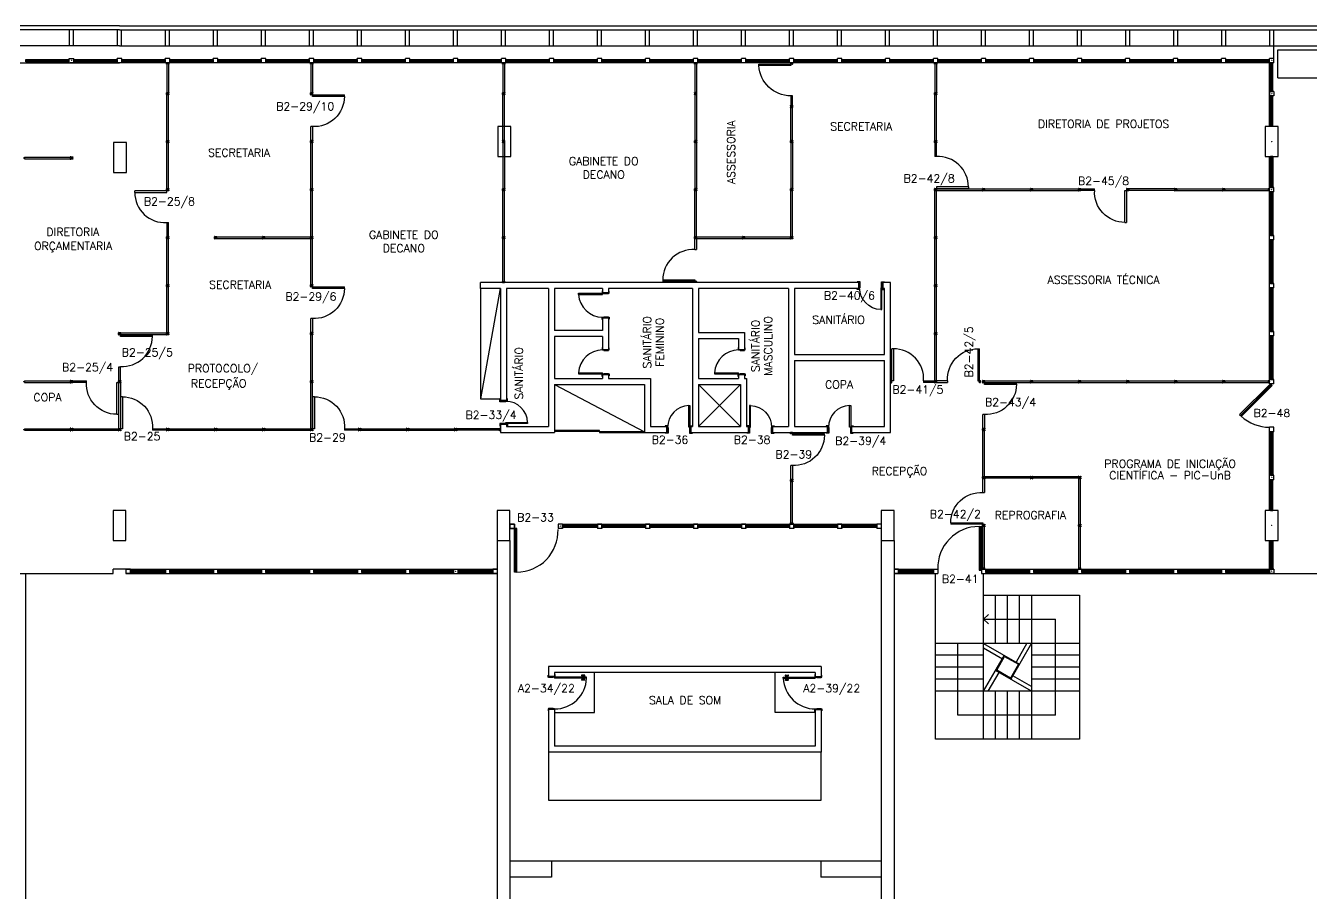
# Model space of a CAD drawing. Extents: x 720.6 to 807.7, y 14 to 59.2.
# Drawn here: x 759.08 to 791.22, y 36.4 to 58.1 of the extents above; entities that cross this region are included whole.
import ezdxf
from ezdxf.enums import TextEntityAlignment as Align

# ---------------------------------------------------------------- set-up
doc = ezdxf.new("R2010")
doc.units = 0
doc.header["$MEASUREMENT"] = 0
doc.layers.get('0').update_dxf_attribs({"linetype": 'CONTINUOUS'})
for name, color, linetype in [('1', 1, 'CONTINUOUS'), ('ALVENARIA', 2, 'CONTINUOUS'), ('DIV', 2, 'CONTINUOUS'), ('ESQUADRIA', 1, 'CONTINUOUS'), ('PILAR', 2, 'CONTINUOUS'), ('PISO', 1, 'CONTINUOUS'), ('PORTA', 2, 'CONTINUOUS'), ('TEXTO', 2, 'CONTINUOUS'), ('TEXTO-ENDEREÇO', 2, 'CONTINUOUS')]:
    doc.layers.add(name, color=color, linetype=linetype)
doc.layers.get('0').off()
doc.layers.get('0').freeze()
doc.styles.add('UNB-100', font='simplex.shx', dxfattribs={"height": 0.2})
doc.styles.add('UNB-100-1', font='simplex.shx', dxfattribs={"height": 0.2})

# ---------------------------------------------------------------- blocks, each defined once
blk = doc.blocks.new('ESQ')
for p, q in [((0.055, 0.03), (1.145, 0.03)), ((0.055, 0.03), (0.055, -0.03)), ((1.145, 0.03), (1.145, -0.03)), ((0.055, -0.002), (1.145, -0.002)), ((0.055, -0.03), (1.145, -0.03))]:
    blk.add_line(p, q)
blk = doc.blocks.new('DIVI12')
for p, q in [((-0.004, 0), (0.004, 0)), ((0, 0.004), (0, -0.004)), ((0.025, 0.02), (0.025, -0.02)), ((0.025, 0.02), (1.175, 0.02)), ((1.175, 0.02), (1.175, -0.02)), ((1.204, 0), (1.196, 0)), ((1.2, 0.004), (1.2, -0.004)), ((0.025, -0.02), (1.175, -0.02))]:
    blk.add_line(p, q)
blk = doc.blocks.new('ESQMT')
for p, q in [((-0.055, 0.055), (-0.055, -0.055)), ((0.055, 0.055), (-0.055, 0.055)), ((0.055, 0.055), (0.055, -0.055)), ((0.055, -0.055), (-0.055, -0.055))]:
    blk.add_line(p, q)
blk = doc.blocks.new('MONT')
for p, q in [((-0.03, 0.03), (-0.03, 0.02)), ((-0.02, 0.03), (-0.03, 0.03)), ((-0.03, 0.02), (-0.025, 0.02)), ((-0.025, -0.02), (-0.025, 0.02)), ((-0.02, 0.025), (-0.02, 0.03)), ((-0.02, 0.025), (0.02, 0.025)), ((0.02, 0.02), (-0.02, 0.02)), ((-0.02, 0.02), (-0.02, -0.02)), ((-0.004, 0), (0.004, 0)), ((0, 0.004), (0, -0.004)), ((0.02, 0.03), (0.02, 0.025)), ((0.02, 0.03), (0.03, 0.03)), ((0.02, -0.02), (0.02, 0.02)), ((0.025, 0.02), (0.025, -0.02)), ((0.025, 0.02), (0.03, 0.02)), ((0.03, 0.03), (0.03, 0.02)), ((-0.025, -0.02), (-0.03, -0.02)), ((-0.03, -0.02), (-0.03, -0.03)), ((-0.03, -0.03), (-0.02, -0.03)), ((-0.02, -0.02), (0.02, -0.02)), ((0.02, -0.025), (-0.02, -0.025)), ((-0.02, -0.03), (-0.02, -0.025)), ((0.02, -0.03), (0.02, -0.025)), ((0.03, -0.03), (0.02, -0.03)), ((0.025, -0.02), (0.03, -0.02)), ((0.03, -0.02), (0.03, -0.03))]:
    blk.add_line(p, q)
blk = doc.blocks.new('PRTD6')
for p, q in [((-0.02, 0.57), (-0.02, 0.64)), ((0, 0.64), (-0.02, 0.64)), ((0.129, 0.57), (-0.02, 0.57)), ((0.15, 0.6), (0, 0.6)), ((0.15, 0.6), (0, 0.6)), ((0.15, 0.6), (0, 0.6)), ((0.17, 0.58), (0.129, 0.58)), ((0.129, 0.57), (0.129, 0.58)), ((0.17, 0.64), (0.15, 0.64)), ((0.17, 0.58), (0.17, 0.64)), ((-0.02, 0.03), (-0.02, -0.04)), ((0.129, 0.03), (-0.02, 0.03)), ((0.15, 0), (0, 0)), ((0.15, 0), (0, 0)), ((0.129, 0.03), (0.129, 0.02)), ((0.17, 0.02), (0.129, 0.02)), ((0.133, 0.053), (0.675, 0.053)), ((0.133, 0.023), (0.133, 0.053)), ((0.675, 0.023), (0.133, 0.023)), ((0.17, 0.02), (0.17, -0.04)), ((0, -0.04), (-0.02, -0.04)), ((0.17, -0.04), (0.15, -0.04))]:
    blk.add_line(p, q)
at = {"linetype": 'Continuous'}
blk.add_line((0.675, 0.053), (0.675, 0.023), dxfattribs=at)
blk.add_arc((0.133, 0.038), 0.542, 1.5858, 90.4381, dxfattribs=at)
blk = doc.blocks.new('IMONT')
for p, q in [((0, 0.025), (0.02, 0.025)), ((0, 0.025), (0, -0.025)), ((0.02, 0.02), (0.005, 0.02)), ((0.005, 0.02), (0.005, -0.02)), ((0.02, 0.03), (0.02, 0.025)), ((0.02, 0.03), (0.03, 0.03)), ((0.02, -0.02), (0.02, 0.02)), ((0.025, 0.02), (0.025, -0.02)), ((0.025, 0.02), (0.03, 0.02)), ((0.03, 0.03), (0.03, 0.02)), ((0.02, -0.025), (0, -0.025)), ((0.005, -0.02), (0.02, -0.02)), ((0.02, -0.03), (0.02, -0.025)), ((0.03, -0.03), (0.02, -0.03)), ((0.025, -0.02), (0.03, -0.02)), ((0.03, -0.02), (0.03, -0.03))]:
    blk.add_line(p, q)
blk = doc.blocks.new('DIVALV')
for p, q in [((-1.129, 0), (-1.121, 0)), ((-1.125, 0.004), (-1.125, -0.004)), ((-1.1, 0.02), (-1.01, 0.02)), ((-1.1, 0.02), (-1.1, -0.02)), ((-1.1, 0.02), (-1.095, 0.02)), ((-1.015, 0.02), (-0.025, 0.02)), ((-0.025, 0.02), (-0.025, -0.02)), ((0.004, 0), (-0.004, 0)), ((0, 0.004), (0, -0.004)), ((-1.1, -0.02), (-1.01, -0.02)), ((-1.1, -0.02), (-1.095, -0.02)), ((-1.015, -0.02), (-0.025, -0.02))]:
    blk.add_line(p, q)
at = {"linetype": 'Continuous'}
blk.add_blockref('IMONT', (-1.125, 0), dxfattribs=at)
blk = doc.blocks.new('PDDIV12')
for p, q in [((-0.07, 0.82), (-0.07, 0.02)), ((-0.07, 0.82), (-0.03, 0.82)), ((-0.03, 0.02), (-0.03, 0.82)), ((-1.2, 0), (-1.21, 0)), ((-1.2, 0.01), (-1.2, -0.01)), ((-1.19, 0), (-1.2, 0)), ((-1.175, 0.02), (-1.175, -0.02)), ((-0.825, 0.02), (-1.175, 0.02)), ((-0.825, 0.02), (-0.825, -0.02)), ((-0.07, 0.02), (-0.03, 0.02)), ((-0.01, 0), (0.01, 0)), ((0, -0.01), (0, 0.01)), ((-1.175, -0.02), (-0.825, -0.02))]:
    blk.add_line(p, q)
blk.add_arc((-0.071, 0.065), 0.755, 89.8981, 183.4171)
blk = doc.blocks.new('PEDIV12')
at = {"linetype": 'Continuous', "xscale": -1}
blk.add_blockref('PDDIV12', (0, 0), dxfattribs=at)
blk = doc.blocks.new('DIVPSP')
at = {"linetype": 'Continuous'}
for p, q in [((-0.02, 0.741), (-0.02, 0.025)), ((0.02, 0.741), (0.02, 0.025)), ((-0.02, 0.025), (0.02, 0.025))]:
    blk.add_line(p, q, dxfattribs=at)
at = {"linetype": 'Continuous', "rotation": 270}
blk.add_blockref('IMONT', (0, 0.771), dxfattribs=at)
blk = doc.blocks.new('PAESQ')
for p, q in [((-1.055, 0.82), (-1.095, 0.82)), ((-1.095, 0.02), (-1.095, 0.82)), ((-1.055, 0.82), (-1.055, 0.02)), ((-1.055, 0.02), (-1.095, 0.02)), ((-0.3, 0.02), (-0.025, 0.02)), ((-0.3, 0.02), (-0.3, -0.02)), ((-0.025, 0.02), (-0.025, -0.02)), ((-0.01, 0), (0, 0)), ((0, 0.01), (0, -0.01)), ((0, 0), (0.01, 0)), ((-0.025, -0.02), (-0.3, -0.02))]:
    blk.add_line(p, q)
blk.add_arc((-1.054, 0.065), 0.755, 356.5829, 90.1019)
at = {"linetype": 'Continuous', "xscale": -1, "rotation": 180}
blk.add_blockref('IMONT', (-1.125, 0), dxfattribs=at)
blk = doc.blocks.new('ESQPILAR')
for p, q in [((-0.004, 0), (0.004, 0)), ((0, 0.004), (0, -0.004)), ((0.375, 0.03), (1.145, 0.03)), ((0.375, -0.03), (0.375, 0.03)), ((0.375, 0.01), (1.145, 0.01)), ((1.145, 0.03), (1.145, -0.03)), ((1.204, 0), (1.196, 0)), ((1.2, 0.004), (1.2, -0.004)), ((0.375, -0.01), (1.145, -0.01)), ((0.375, -0.03), (1.145, -0.03))]:
    blk.add_line(p, q)
blk = doc.blocks.new('DIVPIF')
for p, q in [((0.004, 0), (-0.004, 0)), ((0, 0.004), (0, -0.004)), ((-0.02, -1.065), (-0.02, -0.025)), ((0.02, -0.025), (-0.02, -0.025)), ((0.02, -0.025), (-0.02, -0.025)), ((0.02, -1.065), (0.02, -0.025)), ((0.02, -1.065), (-0.02, -1.065)), ((0.004, -1.09), (-0.004, -1.09)), ((0, -1.094), (0, -1.086))]:
    blk.add_line(p, q)
at = {"linetype": 'Continuous', "xscale": -1, "rotation": 270}
blk.add_blockref('IMONT', (0, -1.09), dxfattribs=at)
blk = doc.blocks.new('ESQDIV')
for p, q in [((-1.149, 0), (-1.141, 0)), ((-1.145, -0.004), (-1.145, 0.004)), ((-0.025, 0.02), (-1.12, 0.02)), ((-1.12, -0.02), (-1.12, 0.02)), ((-0.025, -0.02), (-0.025, 0.02)), ((0.004, 0), (-0.004, 0)), ((0, -0.004), (0, 0.004)), ((-0.025, -0.02), (-1.12, -0.02))]:
    blk.add_line(p, q)
at = {"linetype": 'Continuous'}
blk.add_blockref('IMONT', (-1.145, 0), dxfattribs=at)
blk = doc.blocks.new('PEESQ')
at = {"linetype": 'Continuous'}
for p, q in [((-0.02, 1.12), (0.02, 1.12)), ((-0.02, 0.88), (-0.02, 1.12)), ((0.02, 1.12), (0.02, 0.88)), ((0.02, 0.88), (-0.02, 0.88)), ((-0.82, 0.125), (-0.82, 0.085)), ((-0.02, 0.125), (-0.82, 0.125)), ((-0.82, 0.085), (-0.02, 0.085)), ((-0.02, 0.085), (-0.02, 0.125)), ((-0.01, 0.055), (0.01, 0.055)), ((0, 0.045), (0, 0.065))]:
    blk.add_line(p, q, dxfattribs=at)
blk.add_arc((-0.021, 0.08), 0.8, 89.9093, 176.7755, dxfattribs=at)
at = {"linetype": 'Continuous', "rotation": 90}
blk.add_blockref('IMONT', (0, 0.055), dxfattribs=at)

msp = doc.modelspace()

# ---------------------------------------------------------------- linework, layer by layer
at = {"layer": '1', "linetype": 'Continuous'}
for p, q in [((770.451, 51.525), (770.451, 48.764)), ((770.458, 48.764), (770.951, 51.525)), ((772.301, 49.125), (774.551, 47.945)), ((775.901, 49.125), (776.951, 48.075)), ((775.901, 48.075), (776.951, 49.125)), ((770.451, 48.764), (770.951, 48.764)), ((752.986, 44.4), (759.086, 44.4))]:
    msp.add_line(p, q, dxfattribs=at)
at = {"layer": 'ALVENARIA', "linetype": 'Continuous'}
for p, q in [((770.451, 51.525), (770.451, 51.675)), ((770.951, 51.675), (770.451, 51.675)), ((770.951, 51.525), (770.451, 51.525)), ((771.749, 51.675), (770.951, 51.675)), ((770.951, 51.525), (770.951, 48.724)), ((771.101, 51.525), (771.101, 48.724)), ((771.749, 51.525), (771.101, 51.525)), ((779.906, 51.675), (771.749, 51.675)), ((772.151, 51.525), (771.749, 51.525)), ((772.151, 51.525), (772.151, 48.075)), ((773.501, 51.525), (772.301, 51.525)), ((772.301, 51.525), (772.301, 50.475)), ((773.501, 51.525), (773.501, 51.425)), ((773.501, 51.425), (773.651, 51.425)), ((773.651, 51.525), (773.651, 51.425)), ((775.751, 51.525), (773.651, 51.525)), ((775.751, 51.525), (775.751, 48.075)), ((775.901, 51.525), (775.901, 50.425)), ((778.151, 51.525), (775.901, 51.525)), ((778.151, 51.525), (778.151, 48.075)), ((778.301, 51.525), (778.301, 49.875)), ((779.906, 51.525), (778.301, 51.525)), ((779.906, 51.525), (779.906, 51.675)), ((780.506, 51.675), (780.506, 51.525)), ((780.701, 51.675), (780.506, 51.675)), ((780.551, 51.525), (780.506, 51.525)), ((780.551, 49.875), (780.551, 51.525)), ((780.701, 47.925), (780.701, 51.675)), ((773.501, 50.795), (773.501, 50.475)), ((773.501, 50.795), (773.651, 50.795)), ((773.651, 50.795), (773.651, 50.005)), ((773.501, 50.475), (772.301, 50.475)), ((772.301, 50.325), (772.301, 49.275)), ((773.501, 50.325), (772.301, 50.325)), ((773.501, 50.325), (773.501, 50.005)), ((775.901, 50.425), (777.051, 50.425)), ((775.901, 50.275), (775.901, 49.275)), ((775.901, 50.275), (776.901, 50.275)), ((776.901, 50.275), (776.901, 50.005)), ((777.051, 50.425), (777.051, 50.005)), ((773.501, 50.005), (773.651, 50.005)), ((776.901, 50.005), (777.051, 50.005)), ((778.301, 49.875), (780.551, 49.875)), ((778.301, 49.725), (780.551, 49.725)), ((778.301, 49.725), (778.301, 48.075)), ((780.551, 48.075), (780.551, 49.725)), ((772.301, 49.275), (773.501, 49.275)), ((773.501, 49.375), (773.651, 49.375)), ((773.501, 49.375), (773.501, 49.275)), ((773.651, 49.375), (773.651, 49.275)), ((773.651, 49.275), (774.701, 49.275)), ((774.701, 49.275), (774.701, 48.075)), ((775.901, 49.275), (776.901, 49.275)), ((776.901, 49.375), (777.051, 49.375)), ((776.901, 49.375), (776.901, 49.275)), ((777.051, 49.375), (777.051, 49.275)), ((777.051, 49.275), (777.101, 49.275)), ((777.101, 49.275), (777.101, 48.075)), ((772.301, 49.125), (772.301, 47.925)), ((772.301, 49.125), (774.551, 49.125)), ((774.551, 49.125), (774.551, 47.925)), ((775.901, 49.125), (775.901, 48.075)), ((775.901, 49.125), (776.951, 49.125)), ((776.951, 49.125), (776.951, 48.075)), ((770.951, 48.124), (770.951, 47.925)), ((771.101, 48.124), (770.951, 48.124)), ((770.951, 47.925), (772.301, 47.925)), ((771.101, 48.124), (771.101, 48.075)), ((771.101, 48.075), (772.151, 48.075)), ((774.551, 47.925), (775.106, 47.925)), ((774.701, 48.075), (775.106, 48.075)), ((775.106, 47.925), (775.106, 48.075)), ((775.706, 48.075), (775.751, 48.075)), ((775.706, 48.075), (775.706, 47.925)), ((775.706, 47.925), (777.147, 47.925)), ((775.901, 48.075), (776.951, 48.075)), ((777.101, 48.075), (777.147, 48.075)), ((777.147, 47.925), (777.147, 48.075)), ((777.747, 48.075), (778.151, 48.075)), ((777.747, 48.075), (777.747, 47.925)), ((777.747, 47.925), (779.126, 47.925)), ((778.301, 48.075), (779.126, 48.075)), ((779.126, 47.925), (779.126, 48.075)), ((779.726, 48.075), (780.551, 48.075)), ((779.726, 48.075), (779.726, 47.925)), ((779.726, 47.925), (780.701, 47.925)), ((770.866, 45.225), (770.866, 27.824)), ((771.186, 45.225), (771.186, 27.825)), ((780.466, 45.225), (780.466, 28.775)), ((780.786, 45.225), (780.786, 27.975)), ((772.151, 42.075), (772.151, 41.825)), ((778.968, 42.075), (772.151, 42.075)), ((772.301, 41.825), (772.151, 41.825)), ((772.301, 41.925), (772.301, 41.825)), ((778.818, 41.925), (772.301, 41.925)), ((778.818, 41.925), (778.818, 41.825)), ((778.818, 41.825), (778.968, 41.825)), ((778.968, 42.075), (778.968, 41.825)), ((772.151, 40.995), (772.151, 39.928)), ((772.301, 40.995), (772.151, 40.995)), ((772.301, 40.995), (772.301, 40.078)), ((778.818, 40.995), (778.818, 40.078)), ((778.818, 40.995), (778.968, 40.995)), ((778.968, 40.995), (778.968, 39.928)), ((778.968, 39.928), (772.151, 39.928)), ((778.818, 40.078), (772.301, 40.078))]:
    msp.add_line(p, q, dxfattribs=at)
at = {"layer": 'DIV', "linetype": 'Continuous'}
for p, q in [((778.246, 56.056), (778.206, 56.056)), ((778.206, 55.225), (778.206, 56.056)), ((778.23, 56.081), (778.222, 56.081)), ((778.226, 56.085), (778.226, 56.077)), ((778.246, 55.225), (778.246, 56.056)), ((775.846, 55.225), (775.806, 55.225)), ((775.83, 55.2), (775.822, 55.2)), ((775.826, 55.196), (775.826, 55.204)), ((778.246, 55.225), (778.206, 55.225)), ((778.23, 55.2), (778.222, 55.2)), ((778.226, 55.196), (778.226, 55.204)), ((761.446, 50.37), (762.246, 50.37)), ((761.446, 50.33), (761.446, 50.37)), ((762.246, 50.33), (761.446, 50.33)), ((762.246, 50.33), (762.246, 50.37)), ((761.406, 49.23), (761.406, 49.571)), ((761.406, 49.571), (761.446, 49.571)), ((761.446, 49.23), (761.446, 49.571)), ((761.406, 48.03), (761.406, 49.17)), ((761.446, 49.17), (761.446, 48.03))]:
    msp.add_line(p, q, dxfattribs=at)
at = {"layer": 'DIV'}
for p, q in [((762.601, 52.78), (762.601, 52.82)), ((762.616, 52.8), (762.626, 52.8)), ((762.626, 52.79), (762.626, 52.81)), ((762.626, 52.8), (762.636, 52.8)), ((789.022, 49.2), (789.03, 49.2)), ((789.026, 49.204), (789.026, 49.196)), ((789.046, 49.21), (789.046, 49.19)), ((789.051, 49.22), (789.051, 49.18)), ((789.051, 49.22), (789.051, 49.18)), ((789.051, 49.22), (790.146, 49.22)), ((789.051, 49.18), (790.146, 49.18)), ((790.146, 49.22), (790.146, 49.18)), ((790.175, 49.2), (790.167, 49.2)), ((790.171, 49.204), (790.171, 49.196)), ((778.245, 47.9), (778.205, 47.9)), ((778.229, 47.925), (778.221, 47.925)), ((778.225, 47.929), (778.225, 47.921))]:
    msp.add_line(p, q, dxfattribs=at)
at = {"layer": 'DIV', "linetype": 'Continuous'}
msp.add_arc((761.491, 50.329), 0.755, 266.5829, 0.1019, dxfattribs=at)
at = {"layer": 'ESQUADRIA'}
for p, q in [((760.229, 57.226), (760.221, 57.226)), ((760.225, 57.23), (760.225, 57.222)), ((790.23, 57.226), (790.222, 57.226)), ((790.226, 57.229), (790.226, 57.222)), ((760.255, 57.171), (760.195, 57.171)), ((771.056, 57.171), (770.996, 57.171)), ((790.256, 57.171), (790.196, 57.171)), ((790.196, 56.455), (790.196, 57.171)), ((790.216, 56.455), (790.216, 57.171)), ((790.236, 56.455), (790.236, 57.171)), ((790.256, 56.455), (790.256, 57.171)), ((790.196, 56.455), (790.256, 56.455)), ((772.498, 45.635), (780.356, 45.635)), ((780.466, 45.635), (780.356, 45.635)), ((780.356, 45.635), (780.356, 45.525)), ((780.466, 45.635), (780.466, 45.525)), ((771.296, 45.55), (771.296, 45.61)), ((772.388, 45.61), (772.388, 45.55)), ((772.447, 45.58), (772.439, 45.58)), ((772.443, 45.584), (772.443, 45.576)), ((772.498, 45.55), (772.498, 45.61)), ((773.37, 45.61), (772.498, 45.61)), ((773.37, 45.582), (772.498, 45.582)), ((773.37, 45.55), (772.498, 45.55)), ((773.37, 45.55), (773.37, 45.61)), ((779.48, 45.55), (779.48, 45.61)), ((780.356, 45.61), (779.48, 45.61)), ((780.356, 45.582), (779.48, 45.582)), ((780.356, 45.55), (779.48, 45.55)), ((780.466, 45.525), (780.356, 45.525)), ((790.196, 45.225), (790.256, 45.225)), ((790.196, 45.225), (790.196, 44.51)), ((790.216, 45.225), (790.216, 44.51)), ((790.236, 45.225), (790.236, 44.51)), ((790.256, 45.225), (790.256, 44.51)), ((761.696, 44.51), (770.755, 44.51)), ((762.571, 44.485), (761.697, 44.485)), ((762.571, 44.465), (761.697, 44.465)), ((762.571, 44.445), (761.697, 44.445)), ((762.571, 44.425), (761.697, 44.425)), ((762.571, 44.485), (762.571, 44.425)), ((769.821, 44.455), (769.829, 44.455)), ((769.825, 44.459), (769.825, 44.451)), ((769.88, 44.485), (769.88, 44.425)), ((769.88, 44.485), (770.755, 44.485)), ((769.88, 44.465), (770.755, 44.465)), ((769.88, 44.445), (770.755, 44.445)), ((769.88, 44.425), (770.755, 44.425)), ((770.755, 44.425), (770.755, 44.485)), ((780.897, 44.51), (781.771, 44.51)), ((780.897, 44.425), (780.897, 44.485)), ((781.771, 44.485), (780.897, 44.485)), ((781.771, 44.465), (780.897, 44.465)), ((781.771, 44.445), (780.897, 44.445)), ((781.771, 44.425), (780.897, 44.425)), ((781.771, 44.485), (781.771, 44.425)), ((790.256, 44.51), (790.196, 44.51)), ((790.23, 44.455), (790.222, 44.455)), ((790.226, 44.451), (790.226, 44.459))]:
    msp.add_line(p, q, dxfattribs=at)
at = {"layer": 'ESQUADRIA', "linetype": 'Continuous'}
msp.add_line((761.697, 44.425), (761.697, 44.485), dxfattribs=at)
msp.add_arc((790.177, 49.105), 1.05, 227.4248, 269.6579, dxfattribs=at)
at = {"layer": 'ESQUADRIA'}
msp.add_arc((782.911, 44.545), 1.03, 89.9836, 181.9521, dxfattribs=at)
at = {"layer": 'PILAR'}
for p, q in [((790.386, 55.575), (790.066, 55.575)), ((790.066, 55.575), (790.066, 54.825)), ((790.386, 54.825), (790.386, 55.575)), ((790.066, 54.825), (790.386, 54.825)), ((771.186, 45.975), (770.866, 45.975)), ((770.866, 45.975), (770.866, 45.225)), ((771.186, 45.225), (771.186, 45.975)), ((780.786, 45.975), (780.466, 45.975)), ((780.466, 45.975), (780.466, 45.225)), ((780.786, 45.225), (780.786, 45.975)), ((790.386, 45.975), (790.066, 45.975)), ((790.066, 45.975), (790.066, 45.225)), ((790.386, 45.225), (790.386, 45.975)), ((770.866, 45.225), (771.186, 45.225)), ((780.466, 45.225), (780.786, 45.225)), ((790.066, 45.225), (790.386, 45.225))]:
    msp.add_line(p, q, dxfattribs=at)
for points in [[(771.206, 54.825), (771.206, 55.575), (770.886, 55.575), (770.886, 54.825)], [(761.596, 54.43), (761.596, 55.18), (761.276, 55.18), (761.276, 54.43)], [(761.266, 45.225), (761.586, 45.225), (761.586, 45.975), (761.266, 45.975)]]:
    msp.add_lwpolyline(points, close=True, dxfattribs=at)
at = {"layer": 'PISO', "linetype": 'Continuous'}
for p, q in [((761.426, 58.1), (732.626, 58.1)), ((761.426, 58), (732.626, 58)), ((760.176, 57.6), (760.176, 58)), ((760.276, 57.6), (760.276, 58)), ((761.376, 57.6), (761.376, 58)), ((761.426, 58.1), (790.226, 58.1)), ((761.426, 58), (790.226, 58)), ((761.476, 57.6), (761.476, 58)), ((762.576, 57.6), (762.576, 58)), ((762.676, 57.6), (762.676, 58)), ((763.776, 57.6), (763.776, 58)), ((763.876, 57.6), (763.876, 58)), ((764.976, 57.6), (764.976, 58)), ((765.076, 57.6), (765.076, 58)), ((766.176, 57.6), (766.176, 58)), ((766.276, 57.6), (766.276, 58)), ((767.376, 57.6), (767.376, 58)), ((767.476, 57.6), (767.476, 58)), ((768.576, 57.6), (768.576, 58)), ((768.676, 57.6), (768.676, 58)), ((769.776, 57.6), (769.776, 58)), ((769.876, 57.6), (769.876, 58)), ((770.976, 57.6), (770.976, 58)), ((771.076, 57.6), (771.076, 58)), ((772.176, 57.6), (772.176, 58)), ((772.276, 57.6), (772.276, 58)), ((773.376, 57.6), (773.376, 58)), ((773.476, 57.6), (773.476, 58)), ((774.576, 57.6), (774.576, 58)), ((774.676, 57.6), (774.676, 58)), ((775.776, 57.6), (775.776, 58)), ((775.876, 57.6), (775.876, 58)), ((776.976, 57.6), (776.976, 58)), ((777.076, 57.6), (777.076, 58)), ((778.176, 57.6), (778.176, 58)), ((778.276, 57.6), (778.276, 58)), ((779.376, 57.6), (779.376, 58)), ((779.476, 57.6), (779.476, 58)), ((780.576, 57.6), (780.576, 58)), ((780.676, 57.6), (780.676, 58)), ((781.776, 57.6), (781.776, 58)), ((781.876, 57.6), (781.876, 58)), ((782.976, 57.6), (782.976, 58)), ((783.076, 57.6), (783.076, 58)), ((784.176, 57.6), (784.176, 58)), ((784.276, 57.6), (784.276, 58)), ((785.376, 57.6), (785.376, 58)), ((785.476, 57.6), (785.476, 58)), ((786.576, 57.6), (786.576, 58)), ((786.676, 57.6), (786.676, 58)), ((787.776, 57.6), (787.776, 58)), ((787.876, 57.6), (787.876, 58)), ((788.976, 57.6), (788.976, 58)), ((789.076, 57.6), (789.076, 58)), ((790.176, 57.6), (790.176, 58)), ((790.226, 58.1), (802.226, 58.1)), ((790.226, 58), (802.226, 58)), ((790.276, 57.6), (790.276, 58)), ((761.426, 57.6), (732.626, 57.6)), ((761.426, 57.6), (790.226, 57.6)), ((790.226, 57.6), (802.226, 57.6)), ((790.28, 57.171), (790.28, 57.6)), ((790.376, 57.5), (802.126, 57.5)), ((790.376, 56.8), (790.376, 57.5)), ((732.626, 57.171), (761.426, 57.171)), ((790.226, 57.171), (761.426, 57.171)), ((790.171, 55.575), (790.171, 57.171)), ((790.276, 57.171), (790.226, 57.171)), ((790.376, 56.8), (802.126, 56.8)), ((790.171, 49.255), (790.171, 54.825)), ((790.171, 45.975), (790.171, 47.945)), ((770.866, 45.225), (770.866, 27.975)), ((790.171, 44.51), (790.171, 45.225)), ((759.086, 44.4), (761.266, 44.4)), ((761.586, 44.51), (761.266, 44.51)), ((761.266, 44.4), (761.266, 44.51)), ((761.586, 44.4), (770.866, 44.4)), ((780.786, 44.4), (781.826, 44.4)), ((781.826, 40.255), (781.826, 44.4)), ((783.026, 44.4), (802.226, 44.4)), ((783.026, 43.855), (783.026, 44.4)), ((783.081, 44.51), (790.171, 44.51)), ((783.026, 43.855), (785.426, 43.855)), ((783.026, 42.657), (783.026, 43.855)), ((783.326, 42.657), (783.326, 43.855)), ((783.626, 42.657), (783.626, 43.855)), ((783.926, 42.657), (783.926, 43.855)), ((784.226, 43.855), (784.226, 40.255)), ((785.426, 43.855), (785.426, 40.255)), ((783.026, 43.256), (783.145, 43.375)), ((783.026, 43.256), (783.145, 43.136)), ((783.026, 43.256), (784.826, 43.256)), ((784.826, 40.852), (784.826, 43.256)), ((781.826, 42.655), (783.025, 42.655)), ((782.378, 40.852), (782.378, 42.652)), ((783.025, 42.652), (783.922, 42.134)), ((783.025, 42.537), (783.494, 42.266)), ((783.026, 40.255), (783.026, 42.655)), ((783.027, 42.655), (785.426, 42.655)), ((783.326, 42.655), (783.326, 42.655)), ((783.626, 42.655), (783.626, 42.655)), ((784.222, 42.653), (783.704, 41.756)), ((784.107, 42.653), (783.836, 42.184)), ((783.926, 42.655), (783.926, 42.655)), ((783.026, 42.355), (781.826, 42.355)), ((783.026, 41.455), (783.544, 42.352)), ((783.353, 41.981), (783.551, 42.325)), ((783.551, 42.325), (783.895, 42.127)), ((783.895, 42.127), (783.697, 41.783)), ((785.426, 42.355), (784.226, 42.355)), ((773.301, 40.925), (773.301, 41.925)), ((777.818, 40.925), (777.818, 41.925)), ((783.026, 42.055), (781.826, 42.055)), ((783.141, 41.455), (783.412, 41.924)), ((784.223, 41.456), (783.326, 41.974)), ((783.697, 41.783), (783.353, 41.981)), ((784.223, 41.571), (783.754, 41.842)), ((785.426, 42.055), (784.226, 42.055)), ((783.026, 41.755), (781.826, 41.755)), ((785.426, 41.455), (781.826, 41.455)), ((783.326, 40.255), (783.326, 41.455)), ((783.626, 40.255), (783.626, 41.455)), ((783.926, 40.255), (783.926, 41.455)), ((785.426, 41.755), (784.226, 41.755)), ((772.301, 40.925), (773.301, 40.925)), ((778.818, 40.925), (777.818, 40.925)), ((784.826, 40.852), (782.378, 40.852)), ((785.426, 40.255), (781.826, 40.255)), ((772.151, 39.928), (772.151, 38.728)), ((778.968, 38.728), (778.968, 39.928)), ((772.151, 38.728), (778.968, 38.728)), ((780.466, 37.2), (771.186, 37.2)), ((771.186, 37.2), (771.186, 36.8)), ((772.226, 37.2), (772.226, 36.8)), ((778.955, 37.2), (778.955, 36.8)), ((780.466, 37.2), (780.466, 36.8)), ((772.226, 36.8), (771.186, 36.8)), ((780.466, 36.8), (778.955, 36.8))]:
    msp.add_line(p, q, dxfattribs=at)
at = {"layer": 'PISO'}
msp.add_line((759.086, 28.85), (759.086, 44.4), dxfattribs=at)
at = {"layer": 'PORTA', "linetype": 'Continuous'}
for p, q in [((773.491, 51.47), (773.491, 51.42)), ((773.501, 51.47), (773.491, 51.47)), ((773.491, 51.42), (773.501, 51.42)), ((773.501, 51.425), (773.501, 51.42)), ((773.501, 51.42), (773.501, 51.41)), ((773.661, 51.46), (773.651, 51.46)), ((773.651, 51.425), (773.651, 51.41)), ((773.661, 51.41), (773.661, 51.46)), ((773.501, 51.41), (773.536, 51.41)), ((773.536, 51.41), (773.536, 51.4)), ((773.536, 51.4), (773.651, 51.4)), ((773.651, 51.41), (773.661, 51.41)), ((773.651, 51.4), (773.651, 51.41)), ((773.491, 50.8), (773.501, 50.8)), ((773.491, 50.75), (773.491, 50.8)), ((773.501, 50.81), (773.536, 50.81)), ((773.501, 50.8), (773.501, 50.81)), ((773.501, 50.795), (773.501, 50.8)), ((773.536, 50.82), (773.651, 50.82)), ((773.536, 50.81), (773.536, 50.82)), ((773.651, 50.82), (773.651, 50.81)), ((773.651, 50.795), (773.651, 50.81)), ((773.651, 50.81), (773.661, 50.81)), ((773.661, 50.81), (773.661, 50.76)), ((773.501, 50.75), (773.491, 50.75)), ((773.661, 50.76), (773.651, 50.76)), ((773.491, 50.05), (773.491, 50)), ((773.501, 50.05), (773.491, 50.05)), ((773.491, 50), (773.501, 50)), ((773.501, 50.005), (773.501, 50)), ((773.501, 50), (773.501, 49.99)), ((773.501, 49.99), (773.536, 49.99)), ((773.536, 49.99), (773.536, 49.98)), ((773.536, 49.98), (773.651, 49.98)), ((773.661, 50.04), (773.651, 50.04)), ((773.651, 50.005), (773.651, 49.99)), ((773.651, 49.99), (773.661, 49.99)), ((773.651, 49.98), (773.651, 49.99)), ((773.661, 49.99), (773.661, 50.04)), ((776.891, 50.05), (776.891, 50)), ((776.901, 50.05), (776.891, 50.05)), ((776.891, 50), (776.901, 50)), ((776.901, 50.005), (776.901, 50)), ((776.901, 50), (776.901, 49.99)), ((776.901, 49.99), (776.936, 49.99)), ((776.936, 49.99), (776.936, 49.98)), ((776.936, 49.98), (777.051, 49.98)), ((777.061, 50.04), (777.051, 50.04)), ((777.051, 50.005), (777.051, 49.99)), ((777.051, 49.99), (777.061, 49.99)), ((777.051, 49.98), (777.051, 49.99)), ((777.061, 49.99), (777.061, 50.04)), ((773.491, 49.38), (773.501, 49.38)), ((773.491, 49.33), (773.491, 49.38)), ((773.501, 49.33), (773.491, 49.33)), ((773.501, 49.39), (773.536, 49.39)), ((773.501, 49.38), (773.501, 49.39)), ((773.501, 49.375), (773.501, 49.38)), ((773.536, 49.4), (773.651, 49.4)), ((773.536, 49.39), (773.536, 49.4)), ((773.651, 49.4), (773.651, 49.39)), ((773.651, 49.375), (773.651, 49.39)), ((773.651, 49.39), (773.661, 49.39)), ((773.661, 49.34), (773.651, 49.34)), ((773.661, 49.39), (773.661, 49.34)), ((776.891, 49.38), (776.901, 49.38)), ((776.891, 49.33), (776.891, 49.38)), ((776.901, 49.33), (776.891, 49.33)), ((776.901, 49.39), (776.936, 49.39)), ((776.901, 49.38), (776.901, 49.39)), ((776.901, 49.375), (776.901, 49.38)), ((776.936, 49.4), (777.051, 49.4)), ((776.936, 49.39), (776.936, 49.4)), ((777.051, 49.4), (777.051, 49.39)), ((777.051, 49.375), (777.051, 49.39)), ((777.051, 49.39), (777.061, 49.39)), ((777.061, 49.34), (777.051, 49.34)), ((777.061, 49.39), (777.061, 49.34)), ((772.141, 41.86), (772.151, 41.86)), ((772.141, 41.81), (772.141, 41.86)), ((772.151, 41.81), (772.141, 41.81)), ((772.151, 41.825), (772.151, 41.81)), ((772.151, 41.8), (772.151, 41.81)), ((772.266, 41.8), (772.151, 41.8)), ((772.266, 41.81), (772.266, 41.8)), ((772.301, 41.81), (772.266, 41.81)), ((772.301, 41.87), (772.311, 41.87)), ((772.301, 41.825), (772.301, 41.82)), ((772.301, 41.82), (772.301, 41.81)), ((772.311, 41.82), (772.301, 41.82)), ((772.311, 41.87), (772.311, 41.82)), ((778.808, 41.87), (778.808, 41.82)), ((778.818, 41.87), (778.808, 41.87)), ((778.808, 41.82), (778.818, 41.82)), ((778.818, 41.825), (778.818, 41.82)), ((778.818, 41.82), (778.818, 41.81)), ((778.818, 41.81), (778.853, 41.81)), ((778.853, 41.81), (778.853, 41.8)), ((778.853, 41.8), (778.968, 41.8)), ((778.978, 41.86), (778.968, 41.86)), ((778.968, 41.825), (778.968, 41.81)), ((778.968, 41.81), (778.978, 41.81)), ((778.968, 41.8), (778.968, 41.81)), ((778.978, 41.81), (778.978, 41.86)), ((772.141, 41.01), (772.141, 40.96)), ((772.151, 41.01), (772.141, 41.01)), ((772.141, 40.96), (772.151, 40.96)), ((772.151, 41.02), (772.151, 41.01)), ((772.266, 41.02), (772.151, 41.02)), ((772.151, 40.995), (772.151, 41.01)), ((772.266, 41.01), (772.266, 41.02)), ((772.301, 41.01), (772.266, 41.01)), ((772.301, 41), (772.301, 41.01)), ((772.301, 40.995), (772.301, 41)), ((772.311, 41), (772.301, 41)), ((772.301, 40.95), (772.311, 40.95)), ((772.311, 40.95), (772.311, 41)), ((778.808, 41), (778.818, 41)), ((778.808, 40.95), (778.808, 41)), ((778.818, 40.95), (778.808, 40.95)), ((778.818, 41.01), (778.853, 41.01)), ((778.818, 41), (778.818, 41.01)), ((778.818, 40.995), (778.818, 41)), ((778.853, 41.02), (778.968, 41.02)), ((778.853, 41.01), (778.853, 41.02)), ((778.968, 41.02), (778.968, 41.01)), ((778.968, 40.995), (778.968, 41.01)), ((778.968, 41.01), (778.978, 41.01)), ((778.978, 40.96), (778.968, 40.96)), ((778.978, 41.01), (778.978, 40.96))]:
    msp.add_line(p, q, dxfattribs=at)
at = {"layer": 'PORTA'}
for p, q in [((772.901, 51.38), (772.901, 51.41)), ((772.901, 51.41), (773.501, 51.41)), ((772.901, 51.38), (773.501, 51.38)), ((773.501, 51.41), (773.501, 51.38)), ((772.901, 49.42), (772.901, 49.39)), ((772.901, 49.42), (773.501, 49.42)), ((772.901, 49.39), (773.501, 49.39)), ((773.501, 49.39), (773.501, 49.42)), ((776.301, 49.42), (776.301, 49.39)), ((776.301, 49.42), (776.901, 49.42)), ((776.301, 49.39), (776.901, 49.39)), ((776.901, 49.39), (776.901, 49.42)), ((772.301, 41.81), (772.301, 41.78)), ((773.101, 41.81), (772.301, 41.81)), ((773.101, 41.78), (772.301, 41.78)), ((773.049, 41.857), (772.981, 41.857)), ((773.049, 41.839), (772.981, 41.839)), ((773.017, 41.816), (773.017, 41.81)), ((773.057, 41.816), (773.017, 41.816)), ((773.017, 41.774), (773.017, 41.78)), ((773.025, 41.839), (773.025, 41.816)), ((773.049, 41.839), (773.049, 41.816)), ((773.057, 41.816), (773.057, 41.81)), ((773.057, 41.774), (773.057, 41.78)), ((773.101, 41.78), (773.101, 41.81)), ((778.018, 41.78), (778.018, 41.81)), ((778.018, 41.81), (778.818, 41.81)), ((778.018, 41.78), (778.818, 41.78)), ((778.062, 41.816), (778.062, 41.81)), ((778.062, 41.816), (778.102, 41.816)), ((778.062, 41.774), (778.062, 41.78)), ((778.07, 41.857), (778.138, 41.857)), ((778.07, 41.839), (778.07, 41.816)), ((778.07, 41.839), (778.138, 41.839)), ((778.094, 41.839), (778.094, 41.816)), ((778.102, 41.816), (778.102, 41.81)), ((778.102, 41.774), (778.102, 41.78)), ((778.818, 41.81), (778.818, 41.78)), ((773.049, 41.751), (772.981, 41.751)), ((773.049, 41.733), (772.981, 41.733)), ((773.057, 41.774), (773.017, 41.774)), ((773.025, 41.751), (773.025, 41.774)), ((773.049, 41.751), (773.049, 41.774)), ((778.062, 41.774), (778.102, 41.774)), ((778.07, 41.751), (778.07, 41.774)), ((778.07, 41.751), (778.138, 41.751)), ((778.07, 41.733), (778.138, 41.733)), ((778.094, 41.751), (778.094, 41.774))]:
    msp.add_line(p, q, dxfattribs=at)
at = {"layer": 'PORTA', "linetype": 'Continuous'}
for points in [[(772.301, 47.955), (773.426, 47.955), (773.426, 47.975), (772.301, 47.975)], [(773.426, 47.925), (774.551, 47.925), (774.551, 47.945), (773.426, 47.945)]]:
    msp.add_lwpolyline(points, close=True, dxfattribs=at)
at = {"layer": 'PORTA', "color": 1}
for centre, start, end in [((773.501, 51.41), 182.866, 270), ((773.501, 49.39), 90, 177.134), ((776.901, 49.39), 90, 177.134)]:
    msp.add_arc(centre, 0.6, start, end, dxfattribs=at)
at = {"layer": 'PORTA'}
for centre, radius, start, end in [((771.357, 45.465), 1.03, 269.9836, 1.9521), ((772.301, 41.81), 0.8, 270, 357.8509), ((772.981, 41.848), 0.00874, 90, 180), ((772.981, 41.848), 0.00874, 180, 270), ((773.049, 41.848), 0.00874, 0, 90), ((773.049, 41.848), 0.00874, 270, 0), ((778.818, 41.81), 0.8, 182.1491, 270), ((778.07, 41.848), 0.00874, 90, 180), ((778.07, 41.848), 0.00874, 180, 270), ((778.138, 41.848), 0.00874, 0, 90), ((778.138, 41.848), 0.00874, 270, 0), ((772.981, 41.742), 0.00874, 90, 180), ((772.981, 41.742), 0.00874, 180, 270), ((773.049, 41.742), 0.00874, 0, 90), ((773.049, 41.742), 0.00874, 270, 0), ((778.07, 41.742), 0.00874, 90, 180), ((778.07, 41.742), 0.00874, 180, 270), ((778.138, 41.742), 0.00874, 0, 90), ((778.138, 41.742), 0.00874, 270, 0)]:
    msp.add_arc(centre, radius, start, end, dxfattribs=at)

# ---------------------------------------------------------------- block references
at = {"layer": 'DIV', "linetype": 'Continuous'}
for name, p in [('DIVPSP', (762.626, 56.4)), ('DIVPSP', (766.226, 56.4)), ('DIVPSP', (771.026, 56.4)), ('DIVPSP', (775.826, 56.4)), ('DIVPSP', (781.826, 56.4)), ('MONT', (762.626, 56.4)), ('MONT', (766.226, 56.4)), ('MONT', (771.026, 56.4)), ('MONT', (781.826, 56.4)), ('MONT', (762.626, 55.2)), ('MONT', (766.226, 55.2)), ('MONT', (775.826, 55.2)), ('MONT', (778.226, 55.2)), ('MONT', (781.826, 55.2)), ('MONT', (781.826, 55.2)), ('DIVI12', (759.026, 54.791)), ('MONT', (760.226, 54.791)), ('MONT', (762.626, 54)), ('MONT', (766.226, 54)), ('MONT', (771.026, 54)), ('MONT', (775.826, 54)), ('MONT', (778.226, 54)), ('MONT', (781.826, 54)), ('DIVI12', (781.826, 54)), ('MONT', (783.026, 54)), ('DIVI12', (783.026, 54)), ('MONT', (784.226, 54)), ('DIVI12', (784.226, 54)), ('MONT', (785.426, 54)), ('MONT', (786.626, 54)), ('MONT', (786.626, 54)), ('MONT', (787.826, 54)), ('DIVI12', (787.826, 54)), ('MONT', (789.026, 54)), ('MONT', (762.626, 52.8)), ('MONT', (762.626, 52.8)), ('MONT', (763.826, 52.8)), ('MONT', (763.826, 52.8)), ('DIVI12', (763.826, 52.8)), ('MONT', (765.026, 52.8)), ('DIVI12', (765.026, 52.8)), ('MONT', (766.226, 52.8)), ('MONT', (771.026, 52.8)), ('MONT', (775.826, 52.8)), ('DIVI12', (775.826, 52.8)), ('MONT', (777.026, 52.8)), ('DIVI12', (777.026, 52.8)), ('MONT', (778.226, 52.8)), ('MONT', (781.826, 52.8)), ('MONT', (762.626, 51.6)), ('MONT', (766.226, 51.6)), ('MONT', (781.826, 51.6)), ('MONT', (781.826, 51.6)), ('MONT', (761.426, 50.4)), ('MONT', (761.426, 50.4)), ('DIVI12', (761.426, 50.4)), ('MONT', (762.626, 50.4)), ('MONT', (762.626, 50.4)), ('MONT', (766.226, 50.4)), ('MONT', (781.826, 50.4)), ('MONT', (781.826, 50.4)), ('PAESQ', (781.826, 49.2)), ('DIVI12', (759.026, 49.2)), ('MONT', (760.226, 49.2)), ('MONT', (761.426, 49.2)), ('MONT', (766.226, 49.2)), ('MONT', (781.826, 49.2)), ('MONT', (783.026, 49.2)), ('DIVI12', (783.026, 49.2)), ('MONT', (784.226, 49.2)), ('DIVI12', (784.226, 49.2)), ('MONT', (785.426, 49.2)), ('DIVI12', (785.426, 49.2)), ('MONT', (786.626, 49.2)), ('MONT', (786.626, 49.2)), ('MONT', (786.626, 49.2)), ('DIVI12', (786.626, 49.2)), ('MONT', (787.826, 49.2)), ('DIVI12', (787.826, 49.2)), ('MONT', (789.026, 49.2)), ('PEDIV12', (761.426, 48)), ('PEDIV12', (766.226, 48)), ('DIVI12', (759.026, 48)), ('MONT', (760.226, 48)), ('DIVI12', (760.226, 48)), ('MONT', (761.426, 48)), ('MONT', (762.626, 48)), ('DIVI12', (762.626, 48)), ('MONT', (763.826, 48)), ('DIVI12', (763.826, 48)), ('MONT', (765.026, 48)), ('DIVI12', (765.026, 48)), ('MONT', (766.226, 48)), ('MONT', (767.426, 48)), ('DIVI12', (767.426, 48)), ('MONT', (768.626, 48)), ('DIVI12', (768.626, 48)), ('MONT', (769.826, 48)), ('MONT', (783.026, 48)), ('MONT', (778.225, 46.725)), ('MONT', (783.026, 46.8)), ('MONT', (783.026, 46.8)), ('MONT', (785.426, 46.8)), ('MONT', (785.426, 46.8)), ('MONT', (783.026, 45.6)), ('MONT', (783.026, 45.6)), ('DIVPIF', (783.026, 45.6)), ('MONT', (785.426, 45.6)), ('MONT', (785.426, 45.6)), ('DIVPIF', (785.426, 45.6))]:
    msp.add_blockref(name, p, dxfattribs=at)
at = {"layer": 'DIV', "linetype": 'Continuous', "xscale": -1}
for name, p, rotation in [('PEESQ', (778.226, 57.226), 180), ('MONT', (775.826, 56.4), 180), ('MONT', (778.226, 56.081), 180), ('MONT', (771.026, 55.2), 180), ('DIVI12', (771.026, 55.2), 90), ('PEDIV12', (762.626, 54), 90)]:
    msp.add_blockref(name, p, dxfattribs=dict(at, rotation=rotation))
at = {"layer": 'DIV', "linetype": 'Continuous'}
for name, p, rotation in [('DIVI12', (762.626, 55.2), 90), ('PEDIV12', (766.226, 56.4), 270), ('DIVI12', (771.026, 55.2), 90), ('DIVI12', (775.826, 56.4), 270), ('DIVI12', (781.826, 55.2), 90), ('DIVI12', (762.626, 54), 90), ('DIVI12', (766.226, 54), 90), ('DIVI12', (775.826, 55.2), 270), ('DIVI12', (778.226, 55.2), 270), ('PDDIV12', (781.826, 54), 270), ('DIVI12', (766.226, 52.8), 90), ('DIVI12', (771.026, 52.8), 90), ('DIVI12', (775.826, 52.8), 90), ('DIVI12', (778.226, 52.8), 90), ('DIVI12', (781.826, 52.8), 90), ('PEDIV12', (786.626, 54), 180), ('ESQDIV', (789.026, 54), 180), ('DIVI12', (762.626, 51.6), 90), ('DIVI12', (766.226, 51.6), 90), ('DIVALV', (771.026, 52.8), 90), ('PAESQ', (775.826, 52.8), 90), ('DIVI12', (781.826, 51.6), 90), ('DIVI12', (762.626, 50.4), 90), ('PEDIV12', (766.226, 51.6), 270), ('DIVI12', (781.826, 50.4), 90), ('DIVI12', (766.226, 49.2), 90), ('DIVI12', (781.826, 49.2), 90), ('PEDIV12', (761.426, 49.2), 180), ('DIVI12', (766.226, 48), 90), ('PEDIV12', (783.026, 49.2), 270), ('IMONT', (790.171, 49.2), 180), ('DIVALV', (769.826, 48), 180), ('IMONT', (778.225, 47.925), 270), ('PEDIV12', (778.225, 47.925), 270), ('DIVI12', (783.026, 46.8), 90), ('PEDIV12', (783.026, 45.6), 90), ('DIVI12', (784.226, 46.8), 180), ('MONT', (784.226, 46.8), 90), ('MONT', (784.226, 46.8), 90), ('DIVI12', (785.426, 46.8), 180), ('DIVI12', (785.426, 45.6), 90)]:
    msp.add_blockref(name, p, dxfattribs=dict(at, rotation=rotation))
at = {"layer": 'DIV', "linetype": 'Continuous', "xscale": -1}
for name, p in [('DIVI12', (787.826, 54)), ('PAESQ', (781.826, 49.2)), ('DIVPIF', (778.225, 46.725))]:
    msp.add_blockref(name, p, dxfattribs=at)
at = {"layer": 'ESQUADRIA', "linetype": 'Continuous', "xscale": -1}
for name, p, rotation in [('ESQ', (759.026, 57.226), 180), ('ESQ', (760.226, 57.226), 180), ('ESQMT', (761.425, 57.226), 180), ('ESQ', (761.426, 57.226), 180), ('ESQMT', (762.625, 57.226), 180), ('ESQ', (762.626, 57.226), 180), ('ESQMT', (763.825, 57.226), 180), ('ESQ', (763.826, 57.226), 180), ('ESQMT', (765.025, 57.226), 180), ('ESQ', (765.026, 57.226), 180), ('ESQMT', (766.225, 57.226), 180), ('ESQ', (766.226, 57.226), 180), ('ESQMT', (767.425, 57.226), 180), ('ESQ', (767.426, 57.226), 180), ('ESQMT', (768.625, 57.226), 180), ('ESQ', (768.626, 57.226), 180), ('ESQMT', (769.825, 57.226), 180), ('ESQ', (769.826, 57.226), 180), ('ESQMT', (771.025, 57.226), 180), ('ESQ', (771.026, 57.226), 180), ('ESQMT', (772.225, 57.226), 180), ('ESQ', (772.226, 57.226), 180), ('ESQMT', (773.425, 57.226), 180), ('ESQ', (773.426, 57.226), 180), ('ESQMT', (774.625, 57.226), 180), ('ESQ', (774.626, 57.226), 180), ('ESQMT', (775.825, 57.226), 180), ('ESQ', (775.826, 57.226), 180), ('ESQMT', (777.025, 57.226), 180), ('ESQ', (777.026, 57.226), 180), ('ESQMT', (778.225, 57.226), 180), ('ESQ', (778.226, 57.226), 180), ('ESQMT', (779.425, 57.226), 180), ('ESQ', (779.426, 57.226), 180), ('ESQMT', (780.625, 57.226), 180), ('ESQ', (780.626, 57.226), 180), ('ESQMT', (781.825, 57.226), 180), ('ESQ', (781.826, 57.226), 180), ('ESQMT', (783.025, 57.226), 180), ('ESQ', (783.026, 57.226), 180), ('ESQMT', (784.225, 57.226), 180), ('ESQ', (784.226, 57.226), 180), ('ESQMT', (785.425, 57.226), 180), ('ESQ', (785.426, 57.226), 180), ('ESQMT', (786.625, 57.226), 180), ('ESQ', (786.626, 57.226), 180), ('ESQMT', (787.825, 57.226), 180), ('ESQ', (787.826, 57.226), 180), ('ESQMT', (789.025, 57.226), 180), ('ESQ', (789.026, 57.226), 180), ('ESQMT', (790.225, 57.226), 180), ('ESQMT', (790.225, 57.226), 180), ('ESQPILAR', (790.226, 55.2), 90), ('ESQMT', (790.226, 54), 180), ('ESQ', (790.226, 54), 90), ('ESQMT', (790.226, 52.8), 180), ('ESQ', (790.226, 52.8), 90), ('ESQMT', (790.226, 51.6), 180), ('ESQ', (790.226, 51.6), 90), ('ESQMT', (790.226, 50.4), 180), ('ESQ', (790.226, 50.4), 90), ('ESQMT', (790.226, 49.2), 180), ('ESQ', (790.256, 49.162), 45), ('ESQMT', (790.226, 48), 180), ('ESQ', (790.226, 48), 90), ('ESQMT', (790.226, 46.8), 180), ('ESQPILAR', (790.226, 45.6), 270), ('ESQ', (762.626, 44.455), 180), ('ESQ', (763.826, 44.455), 180), ('ESQ', (765.026, 44.455), 180), ('ESQ', (766.226, 44.455), 180), ('ESQ', (767.426, 44.455), 180), ('ESQ', (785.426, 44.455), 180), ('ESQ', (786.626, 44.455), 180), ('ESQ', (787.826, 44.455), 180), ('ESQ', (789.026, 44.455), 180)]:
    msp.add_blockref(name, p, dxfattribs=dict(at, rotation=rotation))
at = {"layer": 'ESQUADRIA', "linetype": 'Continuous'}
for name, p, rotation in [('ESQMT', (760.226, 57.226), 180), ('ESQPILAR', (790.226, 55.2), 90)]:
    msp.add_blockref(name, p, dxfattribs=dict(at, rotation=rotation))
for p in [(790.226, 56.4), (761.641, 44.455), (761.641, 44.455), (790.226, 44.455)]:
    msp.add_blockref('ESQMT', p, dxfattribs=at)
at = {"layer": 'ESQUADRIA'}
for p in [(771.241, 45.58), (771.241, 45.58), (772.443, 45.58), (773.425, 45.58), (774.625, 45.58), (775.825, 45.58), (777.025, 45.58), (778.225, 45.58), (779.425, 45.58), (770.81, 44.455), (780.841, 44.455), (780.841, 44.455)]:
    msp.add_blockref('ESQMT', p, dxfattribs=at)
at = {"layer": 'ESQUADRIA', "xscale": -1}
for p in [(771.241, 45.58), (769.826, 44.455), (770.81, 44.455), (770.81, 44.455), (780.842, 44.455), (781.826, 44.455), (783.026, 44.455), (784.226, 44.455)]:
    msp.add_blockref('ESQMT', p, dxfattribs=at)
at = {"layer": 'ESQUADRIA', "rotation": 180}
for p in [(774.625, 45.58), (775.825, 45.58), (777.025, 45.58), (778.225, 45.58), (779.425, 45.58)]:
    msp.add_blockref('ESQ', p, dxfattribs=at)
at = {"layer": 'ESQUADRIA', "xscale": -1}
for p, rotation in [((782.941, 45.63), 90), ((768.626, 44.455), 180), ((783.026, 44.455), 180), ((784.226, 44.455), 180)]:
    msp.add_blockref('ESQ', p, dxfattribs=dict(at, rotation=rotation))
at = {"layer": 'ESQUADRIA', "linetype": 'Continuous', "xscale": -1}
for p in [(761.642, 44.455), (762.626, 44.455), (763.826, 44.455), (765.026, 44.455), (766.226, 44.455), (767.426, 44.455), (768.626, 44.455), (785.426, 44.455), (786.626, 44.455), (787.826, 44.455), (789.026, 44.455), (790.226, 44.455)]:
    msp.add_blockref('ESQMT', p, dxfattribs=at)
at = {"layer": 'PORTA', "linetype": 'Continuous', "xscale": -1}
for p, rotation in [((780.506, 51.675), 90), ((777.147, 47.925), 270)]:
    msp.add_blockref('PRTD6', p, dxfattribs=dict(at, rotation=rotation))
at = {"layer": 'PORTA', "linetype": 'Continuous'}
msp.add_blockref('PRTD6', (770.951, 48.124), dxfattribs=at)
at = {"layer": 'PORTA', "linetype": 'Continuous', "rotation": 90}
for p in [(775.706, 47.925), (779.726, 47.925)]:
    msp.add_blockref('PRTD6', p, dxfattribs=at)
at = {"layer": 'PORTA', "xscale": -1, "rotation": 270}
msp.add_blockref('ESQ', (771.326, 44.38), dxfattribs=at)

# ---------------------------------------------------------------- texts
at = {"layer": 'TEXTO', "linetype": 'Continuous', "style": 'UNB-100'}
for s, p in [('ASSESSORIA', (776.811, 54.936)), ('SANITÁRIO', (774.715, 50.182)), ('MASCULINO', (777.738, 50.091)), ('FEMININO', (775.03, 50.182)), ('SANITÁRIO', (777.424, 50.091)), ('SANITÁRIO', (771.509, 49.405))]:
    msp.add_text(s, height=0.2, rotation=90, dxfattribs=at).set_placement(p, align=Align.CENTER)
for s, p in [('SECRETARIA', (779.966, 55.481)), ('DIRETORIA DE PROJETOS', (786.024, 55.544)), ('SECRETARIA', (764.413, 54.824)), ('GABINETE DO', (773.529, 54.612)), ('DECANO', (773.529, 54.275)), ('DIRETORIA ', (760.327, 52.841)), ('GABINETE DO', (768.531, 52.771)), (' ORÇAMENTARIA', (760.196, 52.49)), ('DECANO', (768.531, 52.434)), ('ASSESSORIA TÉCNICA', (786.024, 51.642)), ('SECRETARIA', (764.441, 51.521)), ('SANITÁRIO', (779.398, 50.643)), ('PROTOCOLO/', (764.013, 49.431)), ('RECEPÇÃO', (763.903, 49.054)), ('COPA', (779.412, 49.025)), ('COPA', (759.625, 48.705)), ('PROGRAMA DE INICIAÇÃO', (787.687, 47.043)), ('RECEPÇÃO', (780.922, 46.861)), ('CIENTÍFICA - PIC-UnB', (787.687, 46.755)), ('REPROGRAFIA', (784.195, 45.759)), ('SALA DE SOM', (775.564, 41.13))]:
    msp.add_text(s, height=0.2, dxfattribs=at).set_placement(p, align=Align.CENTER)
at = {"layer": 'TEXTO-ENDEREÇO', "style": 'UNB-100-1'}
for s, p in [('B2-29/10', (766.067, 55.982)), ('B2-42/8', (781.664, 54.18)), ('B2-45/8', (786.023, 54.118)), ('B2-25/8', (762.673, 53.605)), ('B2-29/6', (766.21, 51.224)), ('B2-40/6', (779.672, 51.251)), ('B2-25/5', (762.12, 49.83)), ('B2-25/4', (760.628, 49.457)), ('B2-41/5', (781.383, 48.9)), ('B2-43/4', (783.698, 48.584)), ('B2-33/4', (770.713, 48.265)), ('B2-48', (790.231, 48.313)), ('B2-25', (761.989, 47.73)), ('B2-29', (766.622, 47.7)), ('B2-36', (775.186, 47.644)), ('B2-38', (777.238, 47.644)), ('B2-39/4', (779.953, 47.617)), ('B2-39', (778.28, 47.278)), ('B2-42/2', (782.319, 45.785)), ('B2-33', (771.824, 45.703)), ('B2-41', (782.44, 44.163)), ('A2-34/22', (772.096, 41.428)), ('A2-39/22', (779.229, 41.428))]:
    msp.add_text(s, height=0.2, dxfattribs=at).set_placement(p, align=Align.CENTER)
msp.add_text('B2-42/5', height=0.2, rotation=90, dxfattribs=at).set_placement((782.757, 49.941), align=Align.CENTER)

doc.saveas('drawing.dxf')
